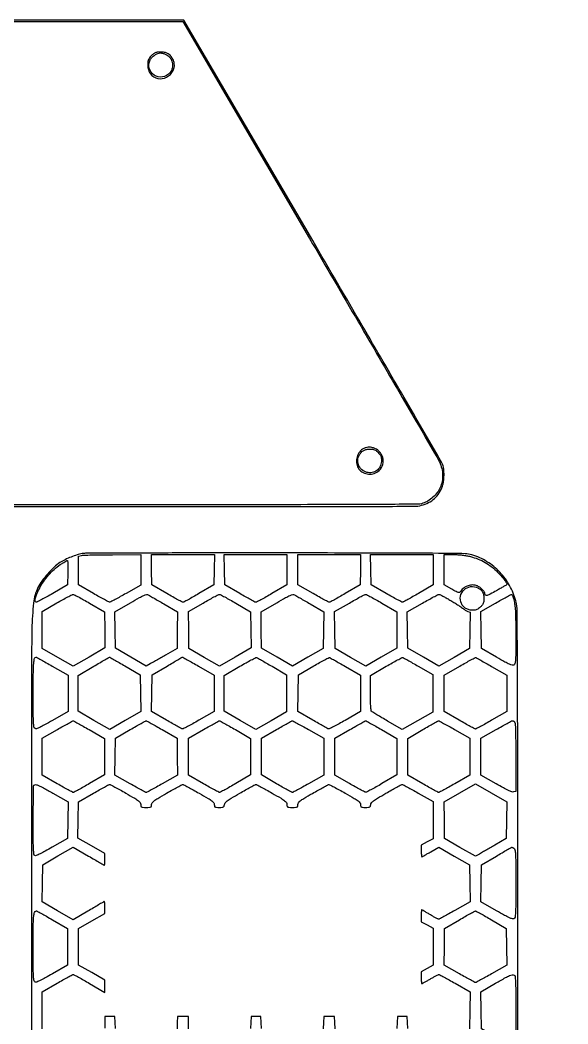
# Model space of a CAD drawing. Extents: x 59 to 2262, y 42 to 2281.
# Drawn here: x 610 to 1160, y 1267 to 2276 of the extents above; entities that cross this region are included whole.
import ezdxf

# ---------------------------------------------------------------- set-up
doc = ezdxf.new("R2010")
doc.units = 0

msp = doc.modelspace()

# ---------------------------------------------------------------- linework, layer by layer
for points in [[(467.947725, 2274.633195), (773.395449, 2274.5), (900.783519, 2056.5, -0.000213), (949.84355, 1972.460983, -0.000341), (991.671216, 1900.628125, -0.000059), (1028.628206, 1837.043147, -0.019359), (1031.30307, 1832, -0.050879), (1033.618213, 1825.603759, -0.054247), (1034.52888, 1819.009158, -0.0551), (1033.996048, 1812.465901, -0.055663), (1032.046658, 1806.220569, -0.059546), (1029.096541, 1801.216735, -0.045673), (1024.799404, 1796.538387, -0.046171), (1019.790932, 1792.775897, -0.065929), (1014.721344, 1790.509889, -0.071076), (1008.175818, 1789.542309, -0.000331), (939.252781, 1789.253891, -0.000791), (831.007671, 1789.043898, -0.00009), (585.978461, 1789, -0.000064), (308.343352, 1789.035366, -0.001073)], [(313.454986, 1787.467, 0.00007), (582.944103, 1787.2564, 0.00009), (828.033655, 1787.143094, 0.000786), (936.806742, 1787.283324, 0.00037), (1005.806998, 1787.531813, 0.061691), (1013.257436, 1788.48744, 0.057145), (1020.412725, 1791.221312, 0.0655), (1026.408484, 1795.411335, 0.065569), (1031.111644, 1801.005437, 0.057446), (1034.459002, 1807.875727, 0.055939), (1035.529758, 1812.514711, 0.026958), (1035.903247, 1818.611918, 0.026911), (1035.621389, 1824.664767, 0.060777), (1034.613695, 1829.134375, 0.045652), (1033.307541, 1831.949668, 0.000039), (995.683137, 1896.800024, 0.000423), (953.615571, 1969.154425, 0.00026), (903.907588, 2054.381931), (774.5, 2275.995113), (466, 2275.926314, 0.000103)], [(1110, 1259.87755, 0.000063), (1109.964815, 1538.938042, 0.001077), (1109.744302, 1630.598065, 0.001277), (1109.378219, 1682.06504, 0.060254), (1108.028001, 1692.390519, 0.064249), (1101.88468, 1707.829137, 0.063237), (1091.997787, 1721.294603, 0.063291), (1079.068027, 1731.852103, 0.064563), (1063.992438, 1738.754718, 0.070501), (1057.276381, 1739.836219, 0.002344), (1030.19021, 1740.220999, 0.001984), (983.741942, 1740.478774, 0.000181), (868, 1740.620078, 0.000425), (793.750011, 1740.620842, 0.00071), (731.280654, 1740.479772, 0.000124), (676.504822, 1740.264718, 0.040669), (672.250576, 1739.900227, 0.033249), (666.984393, 1738.6492, 0.020532), (660.983236, 1736.521194, 0.02024), (655.021739, 1733.842501, 0.026943), (649.858296, 1730.909069, 0.045234), (643.960409, 1726.322963, 0.024008), (637.502352, 1719.682325, 0.023978), (631.667158, 1712.39977, 0.042285), (627.687226, 1705.805806, 0.08857), (623.280613, 1690.58711, 0.021378), (621.637986, 1664.303893, 0.004985), (621.121042, 1610.986929, 0.000136), (621.248388, 1378.432703), (621.5, 1071.690945)], [(1210.538741, 1498.469861, 0.000073), (1210.5, 1232)], [(547.762541, 1379.944826, 0.000096), (547.557791, 1576.376734, 0.00137)], [(632.070061, 1262.5), (632.03503, 1281.125192), (632, 1299.750384), (646.954465, 1308.375192, -0.003213), (652.771813, 1311.680638, -0.004905), (657.865466, 1314.466463, -0.00189), (662.261919, 1316.793919, -0.121367), (663.098411, 1317, -0.122476), (663.936359, 1316.791618, -0.001809), (668.449323, 1314.378122, -0.004808), (673.672622, 1311.495208, -0.003142), (679.643946, 1308.074457), (695, 1299.148914), (694.964291, 1305.324457), (694.928583, 1311.5), (681.714291, 1319.034085), (668.5, 1326.568169), (668.5, 1344.891402), (668.5, 1363.214634), (681.741601, 1370.857317), (694.983201, 1378.5), (694.991601, 1384.872445, 0.00754), (694.947024, 1388.111257, 0.049938), (694.739757, 1389.713624, 0.209768), (694.328549, 1390.263653, 0.31082), (693.75, 1390.212945, -0.036519), (692.801557, 1389.539952, -0.001044), (688.54474, 1386.976522, -0.002113), (683.514072, 1383.990198, -0.001452), (677.785283, 1380.644449), (663.070567, 1372.107897), (647.513572, 1381.150235), (631.956578, 1390.192573), (632.228289, 1408.722901), (632.5, 1427.253229), (647.770048, 1436.157687), (663.040095, 1445.062145), (678.609872, 1436.031072, 0.00107), (684.608552, 1432.568744, 0.001733), (689.726516, 1429.652878, 0.000241), (694.283443, 1427.080428, 0.129069), (694.589824, 1427, 0.388258), (694.754725, 1427.150777, 0.004762), (694.879511, 1428.709233, 0.010985), (694.970507, 1430.587597, 0.006609), (695, 1432.818666), (695, 1438.637332), (681.477838, 1446.421151), (667.955675, 1454.20497), (668.227838, 1472.352485), (668.5, 1490.5), (683.5, 1499.241145, -0.003411), (689.340895, 1502.591712, -0.005177), (694.468495, 1505.41718, -0.002106), (698.884933, 1507.767576, -0.120051), (699.775727, 1507.991145, -0.122319), (700.667177, 1507.776308, -0.00216), (705.075401, 1505.457547, -0.005288), (710.194689, 1502.666634, -0.003484), (716.025727, 1499.353694, -0.003099), (725.009831, 1494.091655, -0.029726), (728.680702, 1491.60458, -0.079734), (730.408087, 1489.775284, -0.150527), (731, 1487.853694, 0.047548), (731.163172, 1486.141709, 0.229436), (731.731832, 1485.379713, 0.111977), (732.96466, 1485.057568, 0.008141), (736.5, 1485, 0.008223), (740.009768, 1485.057726, 0.109202), (741.255365, 1485.376356, 0.228526), (741.830786, 1486.127837, 0.051081), (742, 1487.779829, -0.156541), (742.603192, 1489.659247, -0.074631), (744.389911, 1491.501459, -0.028663), (748.136287, 1494.03377, -0.003158), (757.074175, 1499.279829, -0.003112), (762.9353, 1502.621878, -0.004765), (768.060876, 1505.43845, -0.001783), (772.490166, 1507.797414, -0.122052), (773.307718, 1508, -0.121278), (774.126684, 1507.79839, -0.00174), (778.6081, 1505.429688, -0.004691), (783.792528, 1502.603493, -0.003062), (789.723524, 1499.25, -0.003149), (798.732989, 1494.007125, -0.028076), (802.543154, 1491.458969, -0.072313), (804.372615, 1489.612684, -0.159534), (804.989981, 1487.75, 0.048668), (805.153419, 1486.135737, 0.219682), (805.697998, 1485.389859, 0.117165), (806.858415, 1485.063224, 0.010279), (809.933578, 1485, 0.011603), (812.941298, 1485.069804, 0.108798), (814.18367, 1485.4045, 0.193824), (814.832036, 1486.161887, 0.052502), (815.183578, 1487.732519, -0.149611), (815.98482, 1489.564458, -0.054539), (818.074657, 1491.521136, -0.025114), (822.080167, 1494.222323, -0.003686), (830.5, 1499.220607, -0.003453), (836.342293, 1502.576896, -0.005233), (841.474313, 1505.407726, -0.002156), (845.892387, 1507.760274, -0.119511), (846.795535, 1507.988087, -0.122519), (847.69948, 1507.772017, -0.002232), (852.103381, 1505.462963, -0.005386), (857.220691, 1502.679645, -0.003554), (863.045535, 1499.375192, -0.00308), (872.048877, 1494.108455, -0.030032), (875.699765, 1491.634767, -0.081233), (877.411263, 1489.809112, -0.148841), (878, 1487.875192, 0.046579), (878.16147, 1486.145664, 0.229645), (878.728229, 1485.380691, 0.112778), (879.957449, 1485.057528, 0.008119), (883.5, 1485, 0.00822), (887.010797, 1485.05772, 0.109312), (888.255881, 1485.376488, 0.228568), (888.83103, 1486.128391, 0.050936), (889, 1487.782732, -0.154114), (889.5906, 1489.653333, -0.076494), (891.329858, 1491.467441, -0.02942), (894.982734, 1493.939498, -0.003262), (903.683473, 1499.032732, -0.002221), (909.411244, 1502.301855, -0.003289), (914.463738, 1505.11221, -0.001488), (918.792331, 1507.466041, -0.064366), (919.762904, 1507.838621, -0.17475), (920.746168, 1507.731984, -0.003551), (925.275649, 1505.481428, -0.00793), (930.562363, 1502.701483, -0.005194), (936.569413, 1499.338621, -0.003109), (945.675466, 1494.04039, -0.027829), (949.52104, 1491.472138, -0.071774), (951.367968, 1489.616444, -0.160375), (951.989981, 1487.75, 0.048668), (952.153419, 1486.135737, 0.219682), (952.697998, 1485.389859, 0.117165), (953.858415, 1485.063224, 0.010279), (956.933578, 1485, 0.011608), (959.940228, 1485.069809, 0.108669), (961.183131, 1485.404334, 0.19375), (961.831856, 1486.16117, 0.052662), (962.183578, 1487.729249, -0.149814), (962.984952, 1489.558832, -0.05444), (965.076533, 1491.514269, -0.025095), (969.083567, 1494.213589, -0.00369), (977.5, 1499.204552, -0.003392), (983.342281, 1502.558111, -0.005137), (988.474313, 1505.388707, -0.002116), (992.892396, 1507.742595, -0.11709), (993.795535, 1507.975302, -0.124826), (994.699653, 1507.76427, -0.002272), (999.103381, 1505.459208, -0.00548), (1004.220681, 1502.678727, -0.003614), (1010.045535, 1499.375192), (1025, 1490.750384), (1024.988135, 1472.125192), (1024.97627, 1453.5), (1018.988135, 1450.210798), (1013, 1446.921595), (1013, 1440.901781, 0.011726), (1013.053462, 1438.622377, 0.021593), (1013.220312, 1436.775144, 0.020509), (1013.455647, 1435.438449, 0.505174), (1013.75, 1435.307014, 0.000923), (1014.291209, 1435.615055, 0.000025), (1016.658045, 1436.96814, 0.000052), (1019.439817, 1438.559006, 0.000036), (1022.596535, 1440.365034), (1030.693071, 1444.998006), (1046.096535, 1436.106218), (1061.5, 1427.21443), (1061.771722, 1408.700707), (1062.043443, 1390.186984), (1046.771722, 1381.430215, -0.002694), (1040.84607, 1378.074763, -0.004178), (1035.692318, 1375.249239, -0.001362), (1031.215058, 1372.85873, -0.125547), (1030.5, 1372.685332, -0.114827), (1029.83429, 1372.848622, -0.004143), (1027.492915, 1374.060072, -0.007418), (1024.741035, 1375.565574, -0.005112), (1021.667372, 1377.348608, 0.002187), (1018.634892, 1379.131546, 0.003439), (1016.012975, 1380.633654, 0.000924), (1013.719007, 1381.921422, 0.128115), (1013.417372, 1382, 0.388318), (1013.249571, 1381.846539, 0.004744), (1013.122603, 1380.257385, 0.010964), (1013.03001, 1378.342335, 0.006596), (1013, 1376.067693), (1013, 1370.135385), (1019, 1366.836868), (1025, 1363.538351), (1025, 1344.956599), (1025, 1326.374846), (1019, 1323), (1013, 1319.625154), (1013, 1313.812577, 0.008821), (1013.03932, 1311.583924, 0.014621), (1013.160562, 1309.707445, 0.008283), (1013.328426, 1308.192102, 0.377517), (1013.546593, 1308, 0.122698), (1013.935141, 1308.096805, 0.001509), (1016.224366, 1309.321875, 0.004368), (1018.865185, 1310.775282, 0.002832), (1021.894858, 1312.5, -0.005516), (1024.961574, 1314.224074, -0.007916), (1027.718844, 1315.678125, -0.004677), (1030.059508, 1316.838102, -0.113166), (1030.765658, 1317, -0.122387), (1031.525151, 1316.81127, -0.001536), (1035.957517, 1314.445985, -0.004405), (1041.072561, 1311.637818, -0.002858), (1046.938743, 1308.30548), (1062.0427, 1299.610961), (1061.77135, 1281.103104), (1061.5, 1262.595247)]]:
    msp.add_lwpolyline(points, format="xyb")
for points in [[(745.418438, 2243.031147, 0.058704), (744.436308, 2242.49245, 0.020645), (743.164482, 2241.504871, 0.020167), (741.842887, 2240.293615, 0.022278), (740.668438, 2239.017808, 0.035763), (739.339713, 2237.187786, 0.060461), (738.540885, 2235.472037, 0.054694), (738.128758, 2233.4967, 0.024106), (738, 2230.827645, 0.159772), (740.855556, 2222.119408, 0.182137), (748.175278, 2217.357782, 0.177218), (756.978514, 2218.547909, 0.152637), (763.595014, 2225.20034, 0.105869), (764.809356, 2229.608591, 0.08674), (764.246464, 2234.473384, 0.085548), (762.050771, 2238.91715, 0.098719), (758.580035, 2242.114322, 0.075873), (755.78041, 2243.285256, 0.043811), (752.166147, 2243.857824, 0.043588), (748.470836, 2243.792875, 0.070044)], [(756.392808, 2241.483842, -0.12086), (760.453409, 2238.175821, -0.107938), (762.732375, 2233.227332, -0.10817), (762.738011, 2227.788272, -0.121858), (760.435724, 2223.105982, -0.182343), (752.937643, 2218.906282, -0.184135), (744.570896, 2220.727645, -0.18633), (739.605442, 2227.627003, -0.185236), (740.548549, 2236.093882, -0.076067), (742.359952, 2238.583017, -0.049911), (745.099501, 2240.844637, -0.050778), (748.141244, 2242.462832, -0.096764), (750.848871, 2242.996262, -0.046915), (751.973924, 2242.892272, -0.020102), (753.446312, 2242.55353, -0.01968), (754.997361, 2242.064065, -0.024513)], [(955.269695, 1845.517413, 0.128949), (951.21314, 1842.326214, 0.091799), (948.609378, 1837.13189, 0.089679), (948.001412, 1831.232761, 0.114846), (949.635541, 1826.039833, 0.1143), (953.39227, 1822.096552, 0.100425), (958.678326, 1819.97401, 0.099438), (964.418835, 1820.069161, 0.109637), (969.456702, 1822.399178, 0.133469), (973.684584, 1827.916764, 0.130952), (974.57812, 1834.857612, 0.130379), (971.898408, 1841.345574, 0.131763), (966.364218, 1845.62118, 0.038921), (963.434012, 1846.58564, 0.062462), (960.823507, 1846.888263, 0.062155), (958.209989, 1846.537261, 0.038125)], [(969.6, 1841.6, -0.02565), (971.34697, 1839.663965, -0.06501), (972.340328, 1838.05455, -0.070815), (972.839836, 1836.328844, -0.035104), (973, 1834.05034, -0.085622), (972.029675, 1828.425542, -0.117079), (969.245255, 1824.126564, -0.123332), (964.951655, 1821.682317, -0.101706), (959.680633, 1821.316011, -0.124455), (954.223207, 1823.501905, -0.121992), (950.411941, 1828.032249, -0.123717), (949.187635, 1833.763967, -0.130186), (950.859475, 1839.272626, -0.052063), (952.906627, 1841.923429, -0.083597), (955.188335, 1843.630614, -0.07702), (958.040718, 1844.581589, -0.038147), (961.85, 1844.93232, -0.031079), (964.282774, 1844.818917, -0.074477), (966.024765, 1844.360359, -0.069975), (967.619976, 1843.391522, -0.024974)], [(731, 1723.706577), (731, 1708.413155), (716.25, 1699.956577, -0.003035), (710.489257, 1696.700089, -0.004483), (705.392188, 1693.919055, -0.002119), (701.030721, 1691.613584, -0.084053), (700, 1691.278505, -0.153975), (698.964016, 1691.444572, -0.003634), (694.534375, 1693.704527, -0.007678), (689.35694, 1696.495371, -0.005096), (683.5, 1699.848337), (668.5, 1708.639663), (668.5, 1723.060011), (668.5, 1737.480359), (671.5, 1738.121865, -0.045005), (673.642564, 1738.381765, -0.001614), (681.917187, 1738.609683, -0.002961), (691.708682, 1738.789744, -0.002069), (702.75, 1738.881685), (731, 1739)], [(804.776046, 1723.776139), (804.5, 1708.552279), (789.5, 1699.800837, -0.002449), (783.682367, 1696.444747, -0.003804), (778.628449, 1693.612876, -0.001194), (774.231183, 1691.206384, -0.118614), (773.554295, 1691.024698, -0.129259), (772.874945, 1691.184467, -0.001259), (768.394728, 1693.577567, -0.004057), (763.246974, 1696.397984, -0.002605), (757.317824, 1699.75), (742.027058, 1708.5), (742.013529, 1723.75), (742, 1739), (773.526046, 1739), (805.052092, 1739)], [(878, 1723.735573), (878, 1708.471146), (862.895621, 1699.735573, -0.003368), (857.023826, 1696.392211, -0.005175), (851.891627, 1693.584974, -0.001922), (847.455534, 1691.239672, -0.135467), (846.645621, 1691.064339, -0.109765), (845.837958, 1691.292007, -0.00159), (841.430276, 1693.680455, -0.004287), (836.331666, 1696.521332, -0.002805), (830.5, 1699.879916), (815.5, 1708.631153), (815.223954, 1723.815576), (814.947908, 1739), (846.473954, 1739), (878, 1739)], [(951.776046, 1723.772837), (951.5, 1708.545675), (936.5, 1699.78475, -0.002309), (930.687582, 1696.425836, -0.003608), (925.650327, 1693.593848, -0.001052), (921.255871, 1691.176862, -0.122374), (920.628771, 1691.011913, -0.126442), (919.999065, 1691.164596, -0.001048), (915.49875, 1693.573812, -0.003651), (910.342293, 1696.396962, -0.002333), (904.388295, 1699.75), (889.019048, 1708.5), (889.009524, 1723.75), (889, 1739), (920.526046, 1739), (952.052092, 1739)], [(1025, 1723.717268), (1025, 1708.434537), (1010.316527, 1699.967268, -0.001819), (1004.604344, 1696.700956, -0.002742), (999.601086, 1693.900274, -0.00108), (995.290202, 1691.530261, -0.063507), (994.457775, 1691.203878, -0.180673), (993.616152, 1691.297401, -0.002666), (989.106555, 1693.607961, -0.006876), (983.875327, 1696.415565, -0.004439), (977.891248, 1699.803824), (962.5, 1708.699892), (962.223954, 1723.849946), (961.947908, 1739), (993.473954, 1739), (1025, 1739)], [(1062.488828, 1737.002857, -0.033603), (1070.143237, 1734.486884, -0.0351), (1077.276264, 1730.997814, -0.034879), (1083.89114, 1726.522395, -0.032331), (1090, 1721.064303, -0.01405), (1094.018267, 1716.741134, -0.024118), (1097.082712, 1712.893223, -0.021607), (1099.129871, 1709.776099, -0.381903), (1098.918173, 1708.685476, -0.030179), (1098.581886, 1708.460743, -0.000229), (1095.726494, 1706.794164, -0.000853), (1092.449556, 1704.891032, -0.000547), (1088.640105, 1702.692871, -0.00737), (1082.370775, 1699.20642, -0.055972), (1079.237025, 1697.951282, -0.215818), (1077.695343, 1698.193735, -0.252599), (1077, 1699.482292, 0.157933), (1076.310297, 1701.611359, 0.044298), (1073.988569, 1704.28485, 0.044664), (1071.039253, 1706.659598, 0.079976), (1068.217252, 1707.950459, 0.086123), (1063.667211, 1708.395864, 0.078538), (1059.074687, 1707.315725, 0.079111), (1055.067691, 1704.882959, 0.089501), (1052.211354, 1701.413184, -0.210003), (1051.373889, 1700.78102, -0.136586), (1050.143863, 1700.828869, -0.04643), (1048.043457, 1701.724758, -0.00573), (1043.685187, 1704.147852), (1036.064208, 1708.5), (1036.032104, 1723.75), (1036, 1739), (1045.340037, 1739, -0.014211), (1049.850141, 1738.871791, -0.014776), (1054.287145, 1738.487531, -0.015279), (1058.538013, 1737.860316, -0.018337)], [(657.780779, 1720.756656), (657.5, 1708.513311), (642.5, 1699.790647, -0.005173), (636.643056, 1696.465378, -0.007797), (631.465625, 1693.700959, -0.003705), (627.037437, 1691.465928, -0.156022), (626, 1691.308642, -0.320129), (624.95467, 1692.340111, -0.100822), (625.02095, 1694.662414, -0.045058), (626.311611, 1698.562944, -0.011409), (629.11223, 1704.630689, -0.033675), (633.142895, 1711.628706, -0.030843), (638.186329, 1718.24166, -0.031123), (643.951208, 1724.122452, -0.036105), (650.136766, 1728.932493, -0.006465), (652.53704, 1730.490841, -0.009255), (654.707951, 1731.80517, -0.005706), (656.552505, 1732.847812, -0.126434), (657.144732, 1733, -0.392141), (657.515207, 1732.656643, -0.00601), (657.71803, 1729.488049, -0.012066), (657.827113, 1725.561499, -0.006643)], [(1069.988956, 1705.505711, -0.060621), (1072.745563, 1703.62651, -0.086361), (1074.602806, 1701.325426, -0.08062), (1075.653899, 1698.408693, -0.04628), (1076, 1694.677494, -0.024805), (1075.862539, 1691.9084, -0.072763), (1075.40146, 1690.0601, -0.073444), (1074.432924, 1688.43094, -0.025607), (1072.6, 1686.4, -0.025632), (1070.657145, 1684.646746, -0.065599), (1069.046668, 1683.655176, -0.071054), (1067.313139, 1683.15856, -0.034297), (1065.004292, 1683, -0.059995), (1061.252111, 1683.45185, -0.073391), (1057.98228, 1684.781473, -0.0764), (1055.335779, 1686.944608, -0.072625), (1053.406703, 1689.837853, -0.158796), (1052.469728, 1697.111954, -0.158018), (1055.994146, 1703.558755, -0.156143), (1062.670134, 1706.761158, -0.154905)], [(679.5, 1690.214896), (694.5, 1681.453618), (694.772058, 1663.356392), (695.044115, 1645.259165), (679.053353, 1636.061574), (663.062591, 1626.863982), (647.567735, 1635.681991), (632.072879, 1644.5), (632.03644, 1663.168288), (632, 1681.836576), (646.75, 1690.363986, -0.003907), (652.510885, 1693.634737, -0.005813), (657.607812, 1696.398922, -0.002739), (661.971467, 1698.669732, -0.111989), (663, 1698.933786, -0.126292), (664.030648, 1698.700062, -0.002967), (668.465625, 1696.390097, -0.006371), (673.643199, 1693.569211, -0.004258)], [(754.271211, 1689.457772), (768.042422, 1681.535264), (767.771211, 1663.134903), (767.5, 1644.734542), (756, 1638.056157, -0.00053), (751.303175, 1635.335223, -0.000565), (746.700263, 1632.682136, -0.000536), (742.736112, 1630.408839, -0.002634), (740.490256, 1629.139776), (736.480512, 1626.901781), (720.990256, 1635.843676), (705.5, 1644.78557), (705.248005, 1663.142785), (704.996011, 1681.5), (720.748005, 1690.626298, -0.003129), (729.706743, 1695.74215, -0.023006), (734.10864, 1697.959344, -0.050966), (736.783508, 1698.842047, -0.190303), (738.5, 1698.566438, 0.00273), (739.851096, 1697.77507, 0.000162), (743.957793, 1695.401477, 0.000244), (748.850525, 1692.578857, 0.00018)], [(826.5, 1690.241145), (841.5, 1681.5), (841.772221, 1663.337276), (842.044442, 1645.174552), (826.059804, 1636.034197), (810.075166, 1626.893843), (794.787583, 1635.703218), (779.5, 1644.512594), (779.228444, 1663.117912), (778.956887, 1681.723229), (793.728444, 1690.312035, -0.003921), (799.4976, 1693.6062, -0.005838), (804.60148, 1696.389842, -0.002744), (808.9717, 1698.676919, -0.112852), (810, 1698.941566, -0.125796), (811.030787, 1698.707666, -0.002958), (815.465625, 1696.402616, -0.006351), (820.643202, 1693.587863, -0.004245)], [(901.271353, 1689.495217), (915.042707, 1681.612748), (914.771353, 1663.12257), (914.5, 1644.632392), (899.120196, 1635.746449), (883.740393, 1626.860506), (868.120196, 1635.839375), (852.5, 1644.818243), (852.248005, 1663.159122), (851.996011, 1681.5), (867.748005, 1690.626298, -0.003126), (876.709745, 1695.74393, -0.023024), (881.110083, 1697.9602, -0.05107), (883.783425, 1698.841604, -0.190304), (885.5, 1698.56514, 0.003279), (886.851591, 1697.774605, 0.000195), (890.957835, 1695.411025, 0.000293), (895.850617, 1692.601057, 0.000216)], [(973.5, 1690.241145), (988.5, 1681.5), (988.5, 1663.199199), (988.5, 1644.898397), (972.8191, 1635.868584), (957.138201, 1626.83877), (941.8191, 1635.717009), (926.5, 1644.595247), (926.228521, 1663.138267), (925.957041, 1681.681286), (940.728521, 1690.285696, -0.0039), (946.497646, 1693.586228, -0.005805), (951.601503, 1696.3761, -0.002728), (955.971855, 1698.669042, -0.112219), (957, 1698.936198, -0.126621), (958.030881, 1698.704393, -0.002977), (962.465625, 1696.40104, -0.00639), (967.643198, 1693.587477, -0.00427)], [(1041.805584, 1693.331559, -0.004908), (1045.732926, 1690.983165, -0.005285), (1049.516957, 1688.614432, -0.00501), (1052.721544, 1686.515366, -0.025049), (1054.44363, 1685.233191, 0.017906), (1055.741256, 1684.237933, 0.014288), (1057.20671, 1683.256944, 0.014526), (1058.617234, 1682.426175, 0.034991), (1059.716251, 1681.917781), (1062.045242, 1681.032301), (1061.772621, 1662.833741), (1061.5, 1644.635182), (1046.151114, 1635.731898), (1030.802228, 1626.828613), (1015.151114, 1635.853327), (999.5, 1644.878042), (999.248292, 1663.189021), (998.996585, 1681.5), (1014.248292, 1690.240714, -0.003403), (1020.18778, 1693.591123, -0.005157), (1025.403326, 1696.416571, -0.002116), (1029.893356, 1698.765151, -0.118192), (1030.805584, 1698.990714, -0.116449), (1031.669488, 1698.793222, -0.00464), (1034.575388, 1697.332168, -0.007961), (1037.99648, 1695.50266, -0.005526)], [(1106.419846, 1692.052595, -0.031086), (1107.205384, 1687.23059, -0.013544), (1107.673908, 1680.757035, -0.008812), (1107.928477, 1671.515224, -0.002479), (1108, 1657.087778, -0.00116), (1107.958688, 1639.274102, -0.015953), (1107.722687, 1632.818725, -0.046088), (1107.185972, 1629.504684, -0.209677), (1106.006148, 1628.00329, -0.187751), (1104.319503, 1627.799545, -0.04324), (1101.565751, 1628.765567, -0.021934), (1097.146876, 1630.9973, -0.003524), (1088.756148, 1635.785743), (1073.5, 1644.635274), (1073.228512, 1663.160727), (1072.957023, 1681.68618), (1087.728512, 1690.272684, -0.002879), (1093.474267, 1693.568512, -0.004385), (1098.504518, 1696.357584, -0.001679), (1102.847484, 1698.697172, -0.108084), (1103.669846, 1698.929594, -0.300081), (1104.209101, 1698.618721, -0.021098), (1104.959555, 1696.949892, -0.024158), (1105.726926, 1694.72481, -0.01504)], [(642.149534, 1626.883105), (658, 1617.766209), (658, 1599.620683), (658, 1581.475157), (642.25, 1572.348125, -0.004028), (634.268481, 1567.808386, -0.017699), (629.446042, 1565.336282, -0.024939), (626.263492, 1564.033898, -0.209133), (624.75, 1564.14573, -0.240543), (623.705689, 1565.631673, -0.022702), (623.269514, 1570.205031, -0.011372), (623.043628, 1578.58544, -0.001051), (623, 1599.335184, -0.001842), (623.079114, 1620.805058, -0.01755), (623.468581, 1629.970788, -0.041324), (624.238976, 1634.739641, -0.34477), (625.849534, 1636, -0.127906), (626.184833, 1635.9128, -0.000277), (630.823092, 1633.321912, -0.001853), (636.040491, 1630.378285, -0.001147)], [(715.188536, 1627.149655), (730.5, 1618.299309), (730.771712, 1599.745601), (731.043425, 1581.191892), (715.442456, 1572.18759), (699.841487, 1563.183289), (683.92526, 1572.341645), (668.009034, 1581.5), (668.004517, 1599.547465), (668, 1617.594929), (683.75, 1626.770389, -0.000367), (689.802355, 1630.290349, -0.000604), (694.92882, 1633.258511, -0.000039), (699.544865, 1635.923224, -0.095496), (699.688536, 1635.972925, -0.166476), (699.832379, 1635.945664, -0.000069), (704.319433, 1633.392258, -0.001027), (709.304259, 1630.541103, -0.000624)], [(789.149534, 1626.883105), (805, 1617.766209), (805, 1599.59346), (805, 1581.420711), (789.399301, 1572.460356, -0.003895), (783.346736, 1569.046459, -0.006109), (778.085444, 1566.216107, -0.002064), (773.525422, 1563.85829, -0.189656), (772.791407, 1563.785965, -0.057458), (772.065211, 1564.085688, -0.000726), (767.699187, 1566.514552, -0.002118), (762.65913, 1569.356048, -0.001385), (756.870546, 1572.673207), (741.956879, 1581.274485), (742.228439, 1599.748252), (742.5, 1618.222018), (757.5, 1627.007515, -0.000606), (763.279326, 1630.383061, -0.000977), (768.211113, 1633.242674, -0.000141), (772.597688, 1635.773065, -0.067471), (772.899534, 1635.896506, -0.191945), (773.203282, 1635.858088, -0.000334), (777.83778, 1633.291511, -0.002408), (783.04383, 1630.370994, -0.001479)], [(863, 1626.732329), (877.5, 1618.254313), (877.5, 1599.54334), (877.5, 1580.832367), (862.175567, 1572.004643), (846.851133, 1563.176919), (830.941139, 1572.33846), (815.031146, 1581.5), (815.015573, 1599.566636), (815, 1617.633271), (830.75, 1626.769854, -0.004123), (836.859379, 1630.246896, -0.006491), (842.167188, 1633.120327, -0.0022), (846.765114, 1635.507061, -0.205141), (847.5, 1635.558391, -0.045095), (848.223352, 1635.23096, -0.000611), (852.465625, 1632.822166, -0.001728), (857.370575, 1630.006677, -0.001135)], [(936.75, 1626.546714), (952, 1617.837913), (952, 1599.591658), (952, 1581.345403), (936.391939, 1572.422701, -0.00368), (930.340385, 1569.022036, -0.005789), (925.08886, 1566.20044, -0.001861), (920.528543, 1563.83942, -0.189838), (919.831078, 1563.770287, -0.057894), (919.140907, 1564.055659, -0.000656), (914.763481, 1566.498714, -0.002013), (909.720429, 1569.348655, -0.00131), (903.917657, 1572.678996), (888.957037, 1581.317419), (889.228518, 1599.743524), (889.5, 1618.169629), (904.909414, 1627.045308, -0.00307), (910.859578, 1630.424071, -0.004969), (915.965797, 1633.216015, -0.00115), (920.445346, 1635.594574, -0.255049), (920.909414, 1635.588251, -0.001389), (921.369524, 1635.327338, -0.000008), (925.806203, 1632.795045, -0.000033), (930.861782, 1629.908965, -0.000021)], [(1010, 1626.780213), (1024.5, 1618.375086), (1024.5, 1599.581327), (1024.5, 1580.787567), (1009.216043, 1571.963775), (993.932086, 1563.139984), (979.216043, 1571.669876, -0.001411), (973.486738, 1575.012397, -0.002054), (968.45565, 1577.99449, -0.001012), (964.197331, 1580.553953, -0.035624), (963.25, 1581.222329, -0.193177), (962.627226, 1582.352901, -0.013757), (962.282177, 1585.999907, -0.013067), (962.061777, 1591.413765, -0.003639), (962, 1599.901587), (962, 1617.558285), (977.75, 1626.735134, -0.004193), (983.859399, 1630.226523, -0.006606), (989.167188, 1633.109558, -0.002249), (993.763864, 1635.501897, -0.20893), (994.5, 1635.548662, -0.041042), (995.225095, 1635.215652, -0.000563), (999.465625, 1632.82306, -0.001585), (1004.370596, 1630.027719, -0.001042)], [(1083.75, 1626.555483), (1099, 1617.803836), (1099, 1599.547286), (1099, 1581.290736), (1083.75, 1572.496547, -0.002651), (1077.832684, 1569.1259, -0.004109), (1072.685937, 1566.285652, -0.001339), (1068.214521, 1563.881268, -0.123292), (1067.5, 1563.702359, -0.123292), (1066.785479, 1563.881268, -0.001339), (1062.314063, 1566.285652, -0.004109), (1057.167316, 1569.1259, -0.002651), (1051.25, 1572.496547), (1036, 1581.290736), (1036, 1599.561954), (1036, 1617.833171), (1051.664329, 1626.874042, -0.002878), (1057.711864, 1630.318211, -0.004657), (1062.899302, 1633.169888, -0.001032), (1067.45764, 1635.60861, -0.246792), (1067.914329, 1635.611021, -0.010155), (1068.367035, 1635.364327, -0.000052), (1072.807647, 1632.825602, -0.000234), (1077.862088, 1629.932104, -0.000149)], [(679.094808, 1563.106216), (694.5, 1554.212433), (694.5, 1535.923189), (694.5, 1517.633944), (679.5, 1508.881311, -0.002886), (673.666204, 1505.522231, -0.004402), (668.560852, 1502.680865, -0.00167), (664.151215, 1500.296365, -0.109866), (663.324175, 1500.064339, -0.134819), (662.494985, 1500.243987, -0.002015), (658.06571, 1502.58045, -0.005297), (652.936518, 1505.382757, -0.003455), (647.074175, 1508.720171), (632, 1517.440343), (632.015228, 1535.970171), (632.030455, 1554.5), (647.265228, 1563.240714, -0.001534), (653.148304, 1566.592096, -0.002447), (658.19951, 1569.416571, -0.000496), (662.656474, 1571.87444, -0.122448), (663.094808, 1571.990714, -0.130849), (663.533196, 1571.881289, -0.000515), (668.040166, 1569.384723, -0.002566), (673.14636, 1566.514965, -0.001606)], [(752.5, 1563.198764), (767.5, 1554.446924), (767.753414, 1535.973462), (768.006829, 1517.5), (752.699119, 1508.75, -0.002185), (746.771566, 1505.396056, -0.003429), (741.644029, 1502.570312, -0.000945), (737.162479, 1500.151432, -0.123889), (736.5607, 1500, -0.123637), (735.958689, 1500.151172, -0.00094), (731.465862, 1502.570312, -0.003416), (726.325672, 1505.396054, -0.002177), (720.383098, 1508.75), (705.036205, 1517.5), (705.268103, 1535.934025), (705.5, 1554.368051), (720.5, 1563.119686, -0.002526), (726.321435, 1566.476846, -0.003906), (731.3875, 1569.312173, -0.001288), (735.787202, 1571.714881, -0.114915), (736.5, 1571.910963, -0.133866), (737.213469, 1571.746519, -0.001485), (741.6125, 1569.368107, -0.004491), (746.678486, 1566.550328, -0.002895)], [(826.163226, 1563.098783), (841.5, 1554.197566), (841.5, 1535.918614), (841.5, 1517.639663), (826.5, 1508.868753, -0.00288), (820.668318, 1505.503732, -0.004405), (815.569724, 1502.659926, -0.001633), (811.161842, 1500.270706, -0.11317), (810.354379, 1500.048921, -0.132284), (809.544806, 1500.230267, -0.001877), (805.108373, 1502.580445, -0.005062), (799.97616, 1505.391106, -0.003296), (794.104379, 1508.735573), (779, 1517.471146), (779.015228, 1535.985573), (779.030455, 1554.5), (794.265228, 1563.240714, -0.001715), (800.153084, 1566.591997, -0.002722), (805.219608, 1569.416571, -0.000611), (809.676996, 1571.862748, -0.122277), (810.163226, 1571.990714, -0.130406), (810.649195, 1571.869031, -0.000637), (815.136806, 1569.38254, -0.002859), (820.236228, 1566.510278, -0.001798)], [(899.550637, 1563.25), (914.927121, 1554.5), (914.953542, 1536), (914.979962, 1517.5), (899.723524, 1508.75, -0.002713), (893.804876, 1505.398038, -0.004214), (888.659748, 1502.577567, -0.001356), (884.187808, 1500.190522, -0.128882), (883.483543, 1500.024698, -0.11854), (882.781608, 1500.212242, -0.001284), (878.382666, 1502.613287, -0.003953), (873.320293, 1505.445661, -0.002552), (867.5, 1508.802236), (852.5, 1517.555076), (852.5, 1535.960566), (852.5, 1554.366056), (867.5, 1563.118689, -0.001971), (873.309964, 1566.47822, -0.003081), (878.339641, 1569.319135, -0.000867), (882.73265, 1571.754885, -0.107364), (883.337076, 1571.935661, -0.141985), (883.94476, 1571.809074, -0.001086), (888.445104, 1569.410788, -0.003905), (893.596202, 1566.599338, -0.002483)], [(973.163226, 1563.098783), (988.5, 1554.197566), (988.5, 1535.899113), (988.5, 1517.600661), (973.5, 1508.823058, -0.00512), (967.643058, 1505.475768, -0.007716), (962.465625, 1502.690638, -0.003656), (958.036359, 1500.436313, -0.154679), (957, 1500.272728, -0.083193), (955.969149, 1500.610199, -0.0021), (951.607812, 1502.917358, -0.004441), (946.510738, 1505.699673, -0.003008), (940.75, 1508.956577), (926, 1517.413155), (926.010564, 1535.956577), (926.021127, 1554.5), (941.260564, 1563.220922, -0.00162), (947.150183, 1566.56603, -0.00257), (952.218238, 1569.388614, -0.000577), (956.676817, 1571.83512, -0.114721), (957.163226, 1571.970922, -0.137719), (957.649486, 1571.857119, -0.000671), (962.136806, 1569.376726, -0.003005), (967.236205, 1566.508866, -0.001889)], [(1046.599975, 1563.25), (1061.929939, 1554.5), (1061.954951, 1536), (1061.979962, 1517.5), (1046.723524, 1508.75, -0.002817), (1040.804853, 1505.399646, -0.004379), (1035.659748, 1502.584167, -0.001412), (1031.188218, 1500.204146, -0.134354), (1030.483543, 1500.047166, -0.112587), (1029.781287, 1500.243146, -0.001228), (1025.382666, 1502.639463, -0.003776), (1020.320266, 1505.463461, -0.00244), (1014.5, 1508.805773), (999.5, 1517.517215), (999.5, 1535.908765), (999.5, 1554.300315), (1014.5, 1563.071734, -0.002038), (1020.313315, 1566.439409, -0.003173), (1025.35372, 1569.289585, -0.000939), (1029.748295, 1571.727086, -0.104416), (1030.385005, 1571.921576, -0.144629), (1031.025216, 1571.792544, -0.001235), (1035.513217, 1569.406651, -0.004208), (1040.66, 1566.598261, -0.002684)], [(1106.8, 1570.8, -0.185421), (1107.424489, 1569.396774, -0.004558), (1107.732498, 1562.225638, -0.006717), (1107.942358, 1551.927041, -0.001735), (1108, 1535.319052), (1108, 1501.038104), (1105.725774, 1500.46731, -0.151462), (1103.962859, 1500.563897, -0.021133), (1100.552609, 1501.996213, -0.016408), (1095.646634, 1504.504991, -0.004739), (1088.237174, 1508.698258), (1073.022801, 1517.5), (1073.0387, 1536), (1073.054598, 1554.5), (1088.277299, 1563.227507, -0.002676), (1094.187637, 1566.574134, -0.004127), (1099.336769, 1569.397916, -0.001407), (1103.802434, 1571.782975, -0.117109), (1104.55, 1571.977507, -0.088107), (1105.037749, 1571.901624, -0.038029), (1105.644062, 1571.640893, -0.036106), (1106.263308, 1571.257537, -0.039744)], [(642.699119, 1499.25), (658.006829, 1490.5), (657.753414, 1472.159122), (657.5, 1453.818243), (641.93334, 1444.870152, -0.005267), (635.047038, 1441.007674, -0.013019), (629.897486, 1438.36202, -0.010689), (626.014106, 1436.594238, -0.195488), (624.68334, 1436.568019, -0.276716), (623.677632, 1437.851976, -0.019251), (623.266769, 1442.6149, -0.010826), (623.04405, 1451.211609, -0.001063), (623, 1471.940322, -0.001797), (623.048022, 1485.301746, -0.002911), (623.195833, 1496.661636, -0.000482), (623.394508, 1506.695106, -0.193522), (623.666667, 1507.333333, -0.245225), (625.339657, 1507.859, -0.056337), (628.270013, 1506.987502, -0.025627), (633.146972, 1504.614375, -0.003792)], [(1098.762411, 1472.15282), (1098.5, 1453.80564), (1087, 1447.095188, -0.000579), (1082.299445, 1444.359627, -0.000615), (1077.68533, 1441.689105, -0.000585), (1073.707132, 1439.399362, -0.002833), (1071.43942, 1438.114687), (1067.378839, 1435.844638), (1051.93942, 1444.808369), (1036.5, 1453.7721), (1036.228838, 1472.14042), (1035.957676, 1490.50874), (1051.701428, 1499.580156), (1067.44518, 1508.651572), (1083.235001, 1499.575786), (1099.024822, 1490.5)], [(1106.065741, 1443.964816, -0.227517), (1107.232419, 1442.37133, -0.032531), (1107.728438, 1438.241194, -0.012692), (1107.95943, 1430.30657, -0.00093), (1108, 1408.5, -0.000997), (1107.957639, 1387.253254, -0.011865), (1107.729677, 1379.030804, -0.026306), (1107.270429, 1374.632843, -0.23487), (1106.176904, 1373.094676, -0.203268), (1104.60111, 1372.951955, -0.030202), (1101.56278, 1374.134379, -0.018967), (1096.845987, 1376.527087, -0.003818), (1088.655218, 1381.162755), (1072.956629, 1390.206525), (1073.228314, 1408.705186), (1073.5, 1427.203846), (1088.5, 1436.016461, -0.000464), (1094.27352, 1439.401243, -0.000753), (1099.186499, 1442.265475, -0.000087), (1103.575353, 1444.814274, -0.065501), (1103.815741, 1444.914538, -0.157708), (1104.022469, 1444.904503, -0.009517), (1104.606922, 1444.67081, -0.013487), (1105.301768, 1444.355176, -0.00951)], [(642.188536, 1372.148656), (657.5, 1363.297313), (657.5, 1344.922805), (657.5, 1326.548296), (642.264712, 1317.702091, -0.004835), (635.006739, 1313.58115, -0.015666), (630.081818, 1311.045952, -0.018144), (626.610944, 1309.546558, -0.171355), (625.014712, 1309.495331, -0.269436), (623.78776, 1310.846939, -0.038522), (623.26904, 1314.703082, -0.013335), (623.038101, 1322.388232, -0.000843), (623, 1344.984054, -0.001297), (623.059892, 1368.070061, -0.020829), (623.425122, 1375.861527, -0.076872), (624.328477, 1379.522258, -0.27172), (626.188536, 1380.921053, -0.154316), (626.694004, 1380.822763, -0.000811), (631.172558, 1378.376727, -0.003474), (636.269396, 1375.536021, -0.002184)], [(1083.5, 1372.157472), (1098.5, 1363.401337), (1098.740919, 1344.950669), (1098.981837, 1326.5), (1083.637304, 1317.75, -0.002013), (1077.700054, 1314.395966, -0.003173), (1072.574741, 1311.570312, -0.000812), (1068.084077, 1309.141008, -0.124197), (1067.525157, 1309, -0.123927), (1066.966013, 1309.140748, -0.000807), (1062.463327, 1311.570312, -0.00316), (1057.324554, 1314.395964, -0.002004), (1051.371321, 1317.75), (1035.985098, 1326.5), (1036.242549, 1344.950669), (1036.5, 1363.401337), (1051.5, 1372.157472, -0.002712), (1057.321475, 1375.513519, -0.004199), (1062.3875, 1378.341493, -0.001385), (1066.787109, 1380.7334, -0.124435), (1067.5, 1380.913607, -0.124435), (1068.212891, 1380.7334, -0.001385), (1072.6125, 1378.341493, -0.004199), (1077.678525, 1375.513519, -0.002712)], [(1106.418213, 1316.393011, -0.281863), (1107.351778, 1315.177421, -0.015061), (1107.734074, 1310.111912, -0.010141), (1107.953857, 1301.29654, -0.001161), (1108, 1281.428195, -0.000895), (1107.96047, 1259.339272, -0.013237), (1107.727605, 1251.592774, -0.036852), (1107.207443, 1247.620087, -0.222448), (1105.995175, 1245.997418, -0.186668), (1104.301604, 1245.78924, -0.044046), (1101.560305, 1246.742977, -0.022099), (1097.15482, 1248.964441, -0.003504), (1088.745175, 1253.759857), (1073.5, 1262.595247), (1073.228642, 1281.105181), (1072.957285, 1299.615114), (1087.728642, 1308.223672, -0.002266), (1097.737244, 1313.995946, -0.026637), (1101.756049, 1316.013863, -0.075992), (1104.238906, 1316.675391, -0.119338)]]:
    msp.add_lwpolyline(points, format="xyb", close=True)
for points in [[(705.5, 1262.792774), (705.202283, 1268.896387), (704.904565, 1275), (699.952283, 1275), (695, 1275), (695, 1269.074569), (695, 1263.149139)], [(779.072879, 1262.5), (779.03644, 1268.75), (779, 1275), (773.547717, 1275), (768.095435, 1275), (767.797717, 1268.807721), (767.5, 1262.615442)], [(852.5, 1262.777946), (852.202283, 1268.888973), (851.904565, 1275), (847, 1275), (842.095435, 1275), (841.797717, 1268.944344), (841.5, 1262.888689)], [(926.5, 1262.505216), (926.202283, 1268.752608), (925.904565, 1275), (920.5, 1275), (915.095435, 1275), (914.797717, 1268.815075), (914.5, 1262.630149)], [(999.5, 1262.810606), (999.202283, 1268.905303), (998.904565, 1275), (994, 1275), (989.095435, 1275), (988.797717, 1268.93517), (988.5, 1262.87034)]]:
    msp.add_lwpolyline(points)

doc.saveas('drawing.dxf')
